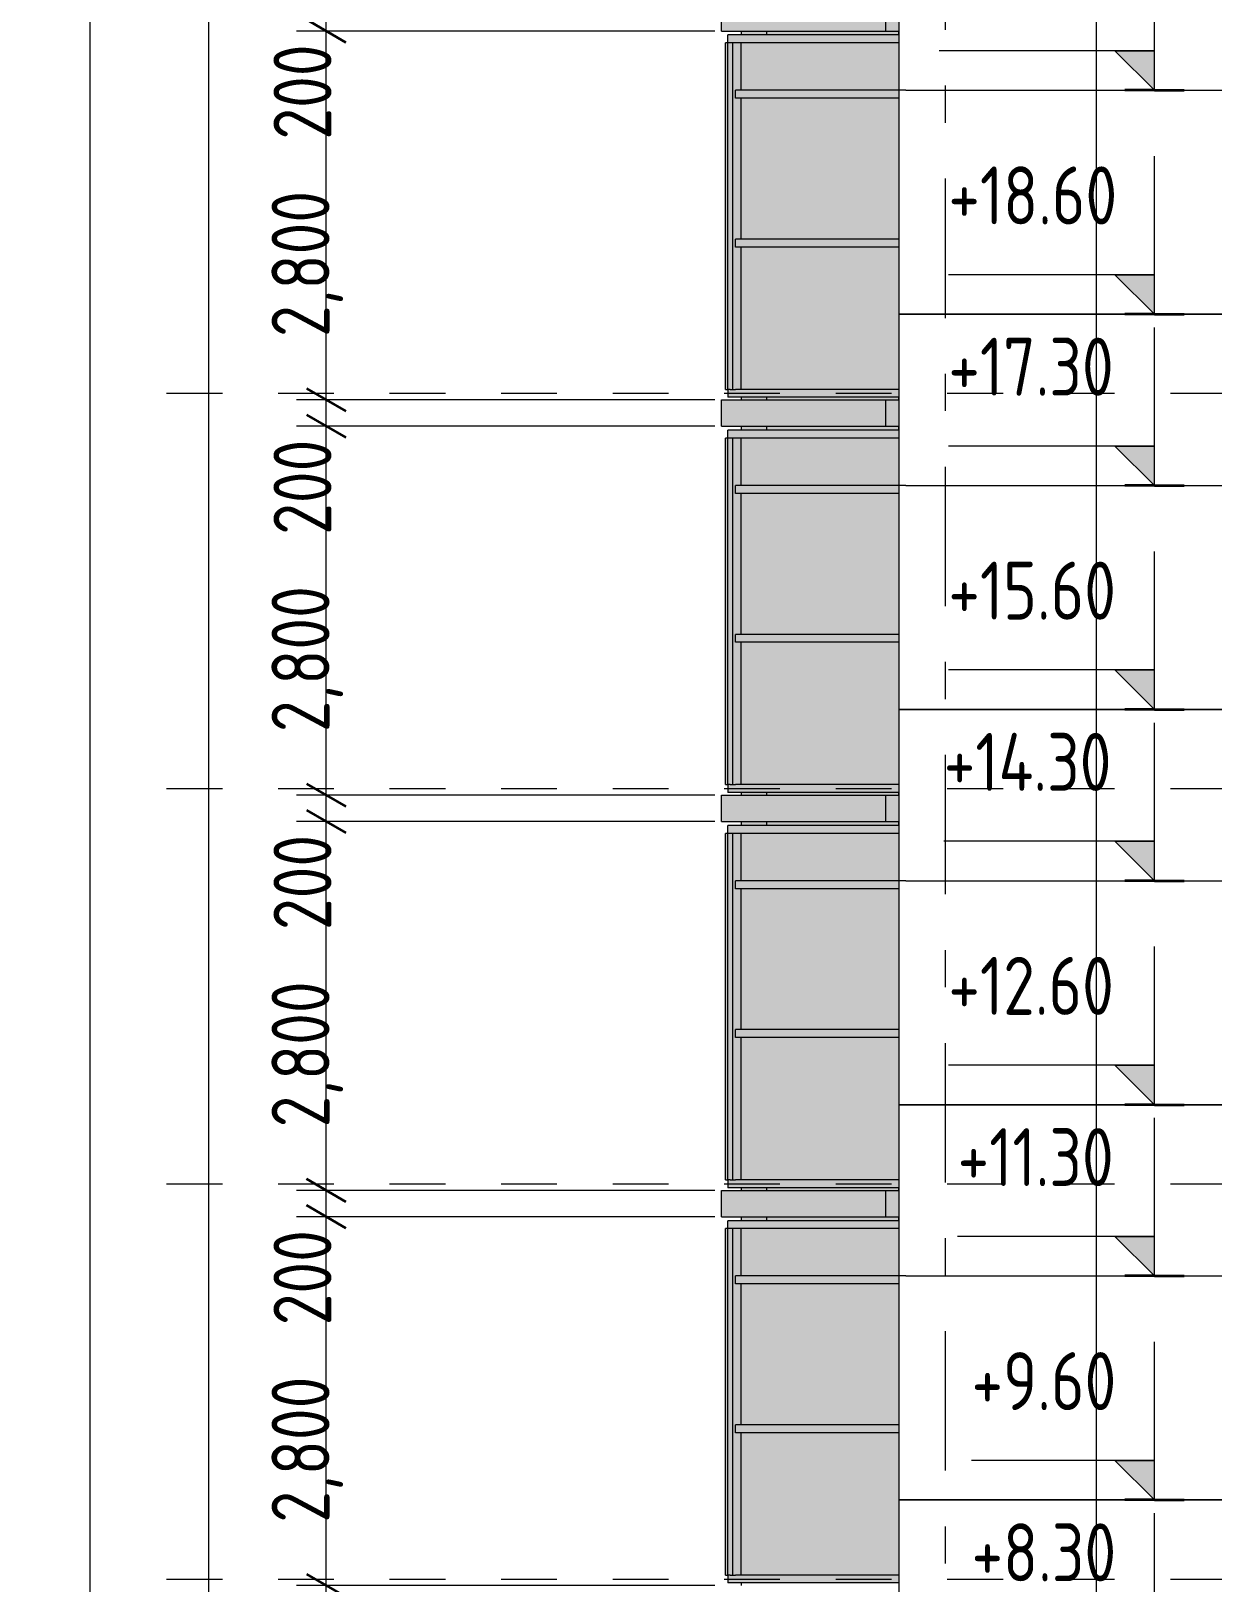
# Model space of a CAD drawing. Header units: millimetres. Extents: x 18162 to 7085488, y 72188 to 247925.
# Drawn here: x 5947017 to 5955990, y 100526 to 112306 of the extents above; entities that cross this region are included whole.
import ezdxf
from ezdxf.enums import TextEntityAlignment as Align

# ---------------------------------------------------------------- set-up
doc = ezdxf.new("R2010")
doc.units = ezdxf.units.MM
doc.header["$MEASUREMENT"] = 0
doc.linetypes.add('Dashed', pattern=[423.333333, 211.666667, -211.666667])
doc.linetypes.add('Double Dashed', pattern=[1093.611073, 529.166651, -211.666656, 141.111112, -211.666656])
for name, color, linetype in [('Finish - Wall', 7, 'Continuous'), ('Structural - Bearing', 7, 'Continuous'), ('Structural - Grid', 7, 'Continuous')]:
    doc.layers.add(name, color=color, linetype=linetype)
doc.styles.add('GENERATED_STYLE_3', font='', dxfattribs={"width": 0.8})
doc.styles.get('GENERATED_STYLE_3').set_extended_font_data('ISOCPEUR MON')
doc.dimstyles.new('GENERATED_STYLE__32', dxfattribs={"dimtxt": 440.00001, "dimasz": 228, "dimexe": 0.18, "dimexo": 50, "dimgap": 0, "dimtad": 1, "dimdec": 0, "dimzin": 0, "dimdsep": 46, "dimtxsty": 'GENERATED_STYLE_3', "dimblk": 'ARROWHEAD_2', "dimblk1": 'ARROWHEAD_2', "dimblk2": 'ARROWHEAD_2', "dimcen": 0.09, "dimclrd": 13, "dimclre": 13, "dimclrt": 13, "dimadec": 0, "dimazin": 0, "dimtfac": 1, "dimtdec": 4, "dimtmove": 0, "dimatfit": 3, "dimfxl": 1, "dimtolj": 1, "dimtzin": 0, "dimarcsym": 0})

# ---------------------------------------------------------------- blocks, each defined once
blk = doc.blocks.new('*X2803', base_point=(6050604, 91556))
at = {"layer": 'Structural - Bearing', "color": 8, "linetype": 'Continuous', "lineweight": 13}
for p, q in [((5953658, 102856), (5953608, 102856)), ((5953658, 101156), (5953608, 101156)), ((5953608, 101156), (5953658, 101156))]:
    blk.add_line(p, q, dxfattribs=at)
blk = doc.blocks.new('*X2804', base_point=(6050604, 91556))
at = {"layer": 'Structural - Bearing', "color": 8, "linetype": 'Continuous', "lineweight": 13}
for p, q in [((5955104, 103456), (5955104, 101156)), ((5956704, 103456), (5956704, 101156)), ((5953658, 102856), (5954604, 102856)), ((5954604, 102856), (5955104, 102856)), ((5955104, 102856), (5956204, 102856)), ((5956204, 102856), (5956704, 102856)), ((5956704, 102856), (5957558, 102856)), ((5953658, 101156), (5954604, 101156)), ((5954604, 101156), (5953658, 101156)), ((5955104, 101156), (5954604, 101156)), ((5954604, 101156), (5955104, 101156)), ((5955104, 101156), (5956204, 101156)), ((5955104, 101156), (5955104, 100556)), ((5956204, 101156), (5955104, 101156)), ((5956704, 101156), (5956204, 101156)), ((5956204, 101156), (5956704, 101156)), ((5956704, 101156), (5957558, 101156)), ((5956704, 101156), (5956704, 100556)), ((5957558, 101156), (5956704, 101156)), ((5955104, 100556), (5955104, 100456)), ((5956704, 100556), (5956704, 100456))]:
    blk.add_line(p, q, dxfattribs=at)
blk = doc.blocks.new('*X2807', base_point=(6050604, 91556))
at = {"layer": 'Structural - Bearing', "color": 8, "linetype": 'Continuous', "lineweight": 13}
for p, q in [((5953658, 105856), (5953608, 105856)), ((5953658, 104156), (5953608, 104156)), ((5953608, 104156), (5953658, 104156))]:
    blk.add_line(p, q, dxfattribs=at)
blk = doc.blocks.new('*X2808', base_point=(6050604, 91556))
at = {"layer": 'Structural - Bearing', "color": 8, "linetype": 'Continuous', "lineweight": 13}
for p, q in [((5955104, 106456), (5955104, 104156)), ((5956704, 106456), (5956704, 104156)), ((5953658, 105856), (5954604, 105856)), ((5954604, 105856), (5955104, 105856)), ((5955104, 105856), (5956204, 105856)), ((5956204, 105856), (5956704, 105856)), ((5956704, 105856), (5957558, 105856)), ((5953658, 104156), (5954604, 104156)), ((5954604, 104156), (5953658, 104156)), ((5955104, 104156), (5954604, 104156)), ((5954604, 104156), (5955104, 104156)), ((5955104, 104156), (5956204, 104156)), ((5955104, 104156), (5955104, 103556)), ((5956204, 104156), (5955104, 104156)), ((5956704, 104156), (5956204, 104156)), ((5956204, 104156), (5956704, 104156)), ((5956704, 104156), (5957558, 104156)), ((5956704, 104156), (5956704, 103556)), ((5957558, 104156), (5956704, 104156)), ((5955104, 103556), (5955104, 103456)), ((5956704, 103556), (5956704, 103456))]:
    blk.add_line(p, q, dxfattribs=at)
blk = doc.blocks.new('*X2811', base_point=(6050604, 91556))
at = {"layer": 'Structural - Bearing', "color": 8, "linetype": 'Continuous', "lineweight": 13}
for p, q in [((5953658, 108856), (5953608, 108856)), ((5953658, 107156), (5953608, 107156)), ((5953608, 107156), (5953658, 107156))]:
    blk.add_line(p, q, dxfattribs=at)
blk = doc.blocks.new('*X2812', base_point=(6050604, 91556))
at = {"layer": 'Structural - Bearing', "color": 8, "linetype": 'Continuous', "lineweight": 13}
for p, q in [((5955104, 109456), (5955104, 107156)), ((5956704, 109456), (5956704, 107156)), ((5953658, 108856), (5954604, 108856)), ((5954604, 108856), (5955104, 108856)), ((5955104, 108856), (5956204, 108856)), ((5956204, 108856), (5956704, 108856)), ((5956704, 108856), (5957558, 108856)), ((5953658, 107156), (5954604, 107156)), ((5954604, 107156), (5953658, 107156)), ((5955104, 107156), (5954604, 107156)), ((5954604, 107156), (5955104, 107156)), ((5955104, 107156), (5956204, 107156)), ((5955104, 107156), (5955104, 106556)), ((5956204, 107156), (5955104, 107156)), ((5956704, 107156), (5956204, 107156)), ((5956204, 107156), (5956704, 107156)), ((5956704, 107156), (5957558, 107156)), ((5956704, 107156), (5956704, 106556)), ((5957558, 107156), (5956704, 107156)), ((5955104, 106556), (5955104, 106456)), ((5956704, 106556), (5956704, 106456))]:
    blk.add_line(p, q, dxfattribs=at)
blk = doc.blocks.new('*X2815', base_point=(6050604, 91556))
at = {"layer": 'Structural - Bearing', "color": 8, "linetype": 'Continuous', "lineweight": 13}
for p, q in [((5953658, 111856), (5953608, 111856)), ((5953658, 110156), (5953608, 110156)), ((5953608, 110156), (5953658, 110156))]:
    blk.add_line(p, q, dxfattribs=at)
blk = doc.blocks.new('*X2816', base_point=(6050604, 91556))
at = {"layer": 'Structural - Bearing', "color": 8, "linetype": 'Continuous', "lineweight": 13}
for p, q in [((5955104, 112456), (5955104, 110156)), ((5956704, 112456), (5956704, 110156)), ((5953658, 111856), (5954604, 111856)), ((5954604, 111856), (5955104, 111856)), ((5955104, 111856), (5956204, 111856)), ((5956204, 111856), (5956704, 111856)), ((5956704, 111856), (5957558, 111856)), ((5953658, 110156), (5954604, 110156)), ((5954604, 110156), (5953658, 110156)), ((5955104, 110156), (5954604, 110156)), ((5954604, 110156), (5955104, 110156)), ((5955104, 110156), (5956204, 110156)), ((5955104, 110156), (5955104, 109556)), ((5956204, 110156), (5955104, 110156)), ((5956704, 110156), (5956204, 110156)), ((5956204, 110156), (5956704, 110156)), ((5956704, 110156), (5957558, 110156)), ((5956704, 110156), (5956704, 109556)), ((5957558, 110156), (5956704, 110156)), ((5955104, 109556), (5955104, 109456)), ((5956704, 109556), (5956704, 109456))]:
    blk.add_line(p, q, dxfattribs=at)
blk = doc.blocks.new('*X2829', base_point=(6050604, 91556))
at = {"layer": 'Structural - Bearing', "color": 7, "linetype": 'Continuous', "lineweight": 9}
blk.add_line((5953504, 103506), (5953504, 103306), dxfattribs=at)
blk = doc.blocks.new('*X2831', base_point=(6050604, 91556))
at = {"layer": 'Structural - Bearing', "color": 7, "linetype": 'Continuous', "lineweight": 9}
blk.add_line((5953504, 106506), (5953504, 106306), dxfattribs=at)
blk = doc.blocks.new('*X2833', base_point=(6050604, 91556))
at = {"layer": 'Structural - Bearing', "color": 7, "linetype": 'Continuous', "lineweight": 9}
blk.add_line((5953504, 109506), (5953504, 109306), dxfattribs=at)
blk = doc.blocks.new('*X2835', base_point=(6050604, 91556))
at = {"layer": 'Structural - Bearing', "color": 7, "linetype": 'Continuous', "lineweight": 9}
blk.add_line((5953504, 112506), (5953504, 112306), dxfattribs=at)
blk = doc.blocks.new('*D2942', base_point=(6050604, 91556))
at = {"color": 12, "linetype": 'Continuous', "lineweight": 35}
for p, q in [((5949108, 100593), (5949408, 100420)), ((5949108, 100393), (5949408, 100220))]:
    blk.add_line(p, q, dxfattribs=at)
at = {"color": 13, "linetype": 'Continuous', "lineweight": 13}
for p, q in [((5949258, 100306), (5949258, 100506)), ((5952208, 100306), (5949033, 100306))]:
    blk.add_line(p, q, dxfattribs=at)
blk = doc.blocks.new('ARROWHEAD_2')
at = {"color": 0, "linetype": 'Continuous', "lineweight": 0}
for p, q in [((-0.378, -0.655), (0.378, 0.655)), ((0, 0), (-1, 0))]:
    blk.add_line(p, q, dxfattribs=at)
blk = doc.blocks.new('*D2943', base_point=(6050604, 91556))
at = {"color": 12, "linetype": 'Continuous', "lineweight": 35}
for p, q in [((5949108, 103393), (5949408, 103220)), ((5949108, 100593), (5949408, 100420))]:
    blk.add_line(p, q, dxfattribs=at)
at = {"color": 13, "linetype": 'Continuous', "lineweight": 13}
for p, q in [((5952208, 103306), (5949033, 103306)), ((5949258, 100506), (5949258, 103306)), ((5952208, 100506), (5949033, 100506)), ((5949258, 100306), (5949258, 100506))]:
    blk.add_line(p, q, dxfattribs=at)
at = {"color": 13, "lineweight": 13, "char_height": 440, "attachment_point": 7, "rotation": 90, "style": 'GENERATED_STYLE_3'}
for s, insert in [('\\A1;{\\pql;\\fISOCPEUR MON|b0|i0|c0|p0;\\W0.800000;200}', (5949298, 102482)), ('\\A1;{\\pql;\\fISOCPEUR MON|b0|i0|c0|p0;\\W0.800000;2,800}', (5949386, 100984))]:
    blk.add_mtext(s, dxfattribs=dict(at, insert=insert))
blk = doc.blocks.new('*D2944', base_point=(6050604, 91556))
at = {"color": 13, "linetype": 'Continuous', "lineweight": 13}
for p, q in [((5949258, 103506), (5949258, 106306)), ((5952208, 103506), (5949033, 103506)), ((5949258, 103306), (5949258, 103506)), ((5952208, 103306), (5949033, 103306))]:
    blk.add_line(p, q, dxfattribs=at)
at = {"color": 12, "linetype": 'Continuous', "lineweight": 35}
for p, q in [((5949108, 103593), (5949408, 103420)), ((5949108, 103393), (5949408, 103220))]:
    blk.add_line(p, q, dxfattribs=at)
blk = doc.blocks.new('*D2945', base_point=(6050604, 91556))
at = {"color": 12, "linetype": 'Continuous', "lineweight": 35}
for p, q in [((5949108, 106393), (5949408, 106220)), ((5949108, 103593), (5949408, 103420))]:
    blk.add_line(p, q, dxfattribs=at)
at = {"color": 13, "linetype": 'Continuous', "lineweight": 13}
for p, q in [((5952208, 106306), (5949033, 106306)), ((5949258, 103506), (5949258, 106306))]:
    blk.add_line(p, q, dxfattribs=at)
at = {"color": 13, "lineweight": 13, "char_height": 440, "attachment_point": 7, "rotation": 90, "style": 'GENERATED_STYLE_3'}
for s, insert in [('\\A1;{\\pql;\\fISOCPEUR MON|b0|i0|c0|p0;\\W0.800000;200}', (5949298, 105482)), ('\\A1;{\\pql;\\fISOCPEUR MON|b0|i0|c0|p0;\\W0.800000;2,800}', (5949386, 103984))]:
    blk.add_mtext(s, dxfattribs=dict(at, insert=insert))
blk = doc.blocks.new('*D2946', base_point=(6050604, 91556))
at = {"color": 13, "linetype": 'Continuous', "lineweight": 13}
for p, q in [((5949258, 106506), (5949258, 109306)), ((5952208, 106506), (5949033, 106506)), ((5949258, 106306), (5949258, 106506)), ((5952208, 106306), (5949033, 106306))]:
    blk.add_line(p, q, dxfattribs=at)
at = {"color": 12, "linetype": 'Continuous', "lineweight": 35}
for p, q in [((5949108, 106593), (5949408, 106420)), ((5949108, 106393), (5949408, 106220))]:
    blk.add_line(p, q, dxfattribs=at)
blk = doc.blocks.new('*D2947', base_point=(6050604, 91556))
at = {"color": 12, "linetype": 'Continuous', "lineweight": 35}
for p, q in [((5949108, 109393), (5949408, 109220)), ((5949108, 106593), (5949408, 106420))]:
    blk.add_line(p, q, dxfattribs=at)
at = {"color": 13, "linetype": 'Continuous', "lineweight": 13}
for p, q in [((5952208, 109306), (5949033, 109306)), ((5949258, 106506), (5949258, 109306))]:
    blk.add_line(p, q, dxfattribs=at)
at = {"color": 13, "lineweight": 13, "char_height": 440, "attachment_point": 7, "rotation": 90, "style": 'GENERATED_STYLE_3'}
for s, insert in [('\\A1;{\\pql;\\fISOCPEUR MON|b0|i0|c0|p0;\\W0.800000;200}', (5949298, 108482)), ('\\A1;{\\pql;\\fISOCPEUR MON|b0|i0|c0|p0;\\W0.800000;2,800}', (5949386, 106984))]:
    blk.add_mtext(s, dxfattribs=dict(at, insert=insert))
blk = doc.blocks.new('*D2948', base_point=(6050604, 91556))
at = {"color": 12, "linetype": 'Continuous', "lineweight": 35}
for p, q in [((5949108, 109593), (5949408, 109420)), ((5949108, 109393), (5949408, 109220))]:
    blk.add_line(p, q, dxfattribs=at)
at = {"color": 13, "linetype": 'Continuous', "lineweight": 13}
for p, q in [((5952208, 109506), (5949033, 109506)), ((5949258, 109306), (5949258, 109506)), ((5952208, 109306), (5949033, 109306))]:
    blk.add_line(p, q, dxfattribs=at)
blk = doc.blocks.new('*D2949', base_point=(6050604, 91556))
at = {"color": 12, "linetype": 'Continuous', "lineweight": 35}
for p, q in [((5949108, 112393), (5949408, 112220)), ((5949108, 109593), (5949408, 109420))]:
    blk.add_line(p, q, dxfattribs=at)
at = {"color": 13, "linetype": 'Continuous', "lineweight": 13}
for p, q in [((5952208, 112306), (5949033, 112306)), ((5949258, 109506), (5949258, 112306)), ((5952208, 109506), (5949033, 109506))]:
    blk.add_line(p, q, dxfattribs=at)
at = {"color": 13, "lineweight": 13, "char_height": 440, "attachment_point": 7, "rotation": 90, "style": 'GENERATED_STYLE_3'}
for s, insert in [('\\A1;{\\pql;\\fISOCPEUR MON|b0|i0|c0|p0;\\W0.800000;200}', (5949298, 111482)), ('\\A1;{\\pql;\\fISOCPEUR MON|b0|i0|c0|p0;\\W0.800000;2,800}', (5949386, 109984))]:
    blk.add_mtext(s, dxfattribs=dict(at, insert=insert))
blk = doc.blocks.new('*D2950', base_point=(6050604, 91556))
at = {"color": 13, "linetype": 'Continuous', "lineweight": 13}
for p, q in [((5952208, 112506), (5949033, 112506)), ((5949258, 112306), (5949258, 112506)), ((5952208, 112306), (5949033, 112306))]:
    blk.add_line(p, q, dxfattribs=at)
at = {"color": 12, "linetype": 'Continuous', "lineweight": 35}
for p, q in [((5949108, 112593), (5949408, 112420)), ((5949108, 112393), (5949408, 112220))]:
    blk.add_line(p, q, dxfattribs=at)
blk = doc.blocks.new('*D2973', base_point=(6050604, 91556))
at = {"color": 13, "linetype": 'Continuous', "lineweight": 13}
for p, q in [((5948367, 97506), (5948367, 130306)), ((5952208, 97506), (5948142, 97506)), ((5948367, 97306), (5948367, 97506)), ((5952208, 97306), (5948142, 97306))]:
    blk.add_line(p, q, dxfattribs=at)
at = {"color": 12, "linetype": 'Continuous', "lineweight": 35}
for p, q in [((5948217, 97593), (5948517, 97420)), ((5948217, 97393), (5948517, 97220))]:
    blk.add_line(p, q, dxfattribs=at)
blk = doc.blocks.new('*D2974', base_point=(6050604, 91556))
at = {"color": 13, "linetype": 'Continuous', "lineweight": 13}
for p, q in [((5952208, 130306), (5948142, 130306)), ((5948367, 97506), (5948367, 130306))]:
    blk.add_line(p, q, dxfattribs=at)
at = {"color": 12, "linetype": 'Continuous', "lineweight": 35}
for p, q in [((5948217, 130393), (5948517, 130220)), ((5948217, 97593), (5948517, 97420))]:
    blk.add_line(p, q, dxfattribs=at)
at = {"color": 13, "lineweight": 13, "char_height": 440, "attachment_point": 7, "rotation": 90, "style": 'GENERATED_STYLE_3'}
for s, insert in [('\\A1;{\\pql;\\fISOCPEUR MON|b0|i0|c0|p0;\\W0.800000;200}', (5948407, 129482)), ('\\A1;{\\pql;\\fISOCPEUR MON|b0|i0|c0|p0;\\W0.800000;32,800}', (5948495, 112861))]:
    blk.add_mtext(s, dxfattribs=dict(at, insert=insert))
blk = doc.blocks.new('*D2980', base_point=(6050604, 91556))
at = {"color": 12, "linetype": 'Continuous', "lineweight": 35}
for p, q in [((5947317, 142093), (5947617, 141920)), ((5947317, 91223), (5947617, 91050))]:
    blk.add_line(p, q, dxfattribs=at)
at = {"color": 13, "linetype": 'Continuous', "lineweight": 13}
for p, q in [((5953558, 142006), (5947242, 142006)), ((5947467, 91136), (5947467, 142006)), ((5952208, 91136), (5947242, 91136)), ((5947467, 90989), (5947467, 91136))]:
    blk.add_line(p, q, dxfattribs=at)
at = {"color": 13, "lineweight": 13, "insert": (5947595, 115895), "char_height": 440, "attachment_point": 7, "rotation": 90, "style": 'GENERATED_STYLE_3'}
blk.add_mtext('\\A1;{\\pql;\\fISOCPEUR MON|b0|i0|c0|p0;\\W0.800000;50,870}', dxfattribs=at)
blk = doc.blocks.new('Standard grid marker[380]_3', base_point=(5953958, 151556))
at = {"layer": 'Structural - Grid', "color": 13, "linetype": 'Double Dashed', "lineweight": 13, "ltscale": 2}
blk.add_line((5953958, 150556), (5953958, 87056), dxfattribs=at)
at = {"layer": 'Structural - Grid', "color": 13, "lineweight": 13, "style": 'GENERATED_STYLE_3'}
blk.add_attdef('AC_MarkerText_1', text='', height=500, rotation=360, dxfattribs=at).set_placement((5953958, 85706), align=Align.TOP_CENTER)

msp = doc.modelspace()

# ---------------------------------------------------------------- hatches: boundary and pattern name
at = {"linetype": 'Continuous', "lineweight": 13}
for points in [[(5955546.2, 111856.2), (5955546.2, 112156.2), (5955246.2, 112156.2)], [(5955546.2, 110156.2), (5955546.2, 110456.2), (5955246.2, 110456.2)], [(5955546.2, 108856.2), (5955546.2, 109156.2), (5955246.2, 109156.2)], [(5955546.2, 107156.2), (5955546.2, 107456.2), (5955246.2, 107456.2)], [(5955546.2, 105856.2), (5955546.2, 106156.2), (5955246.2, 106156.2)], [(5955546.2, 104156.2), (5955546.2, 104456.2), (5955246.2, 104456.2)], [(5955546.2, 102856.2), (5955546.2, 103156.2), (5955246.2, 103156.2)], [(5955546.2, 101156.2), (5955546.2, 101456.2), (5955246.2, 101456.2)]]:
    msp.add_hatch(color=13, dxfattribs=at).paths.add_polyline_path(points)
at = {"layer": 'Finish - Wall', "linetype": 'Continuous', "lineweight": 0}
for points in [[(5952308.1, 112276.2), (5952308.1, 112216.2), (5953608.1, 112216.2), (5953608.1, 112276.2)], [(5952288.6, 112216.2), (5952288.6, 111826.2), (5952308.1, 111826.2), (5952308.1, 112216.2)], [(5952308.1, 111826.2), (5952315.7, 111826.2), (5952315.7, 112216.2), (5952308.1, 112216.2)], [(5952345.2, 112216.2), (5952315.7, 112216.2), (5952315.7, 111826.2), (5952345.2, 111826.2)], [(5952374.7, 112216.2), (5952345.2, 112216.2), (5952345.2, 111826.2), (5952364.7, 111826.2), (5952364.7, 111856.2), (5952374.7, 111856.2)], [(5952374.7, 112216.2), (5952374.7, 111856.2), (5952408.1, 111856.2), (5952408.1, 112216.2)], [(5952408.1, 112216.2), (5952408.1, 111856.2), (5953608.1, 111856.2), (5953608.1, 112216.2)], [(5952288.6, 111826.2), (5952288.6, 110696.2), (5952308.1, 110696.2), (5952308.1, 111826.2)], [(5952308.1, 110696.2), (5952315.7, 110696.2), (5952315.7, 111826.2), (5952308.1, 111826.2)], [(5952345.2, 111826.2), (5952315.7, 111826.2), (5952315.7, 110696.2), (5952345.2, 110696.2)], [(5952345.2, 111826.2), (5952345.2, 110696.2), (5952364.7, 110696.2), (5952364.7, 110726.2), (5952374.7, 110726.2), (5952374.7, 111796.2), (5952364.7, 111796.2), (5952364.7, 111826.2)], [(5952364.7, 111796.2), (5953608.1, 111796.2), (5953608.1, 111856.2), (5952364.7, 111856.2)], [(5952374.7, 111796.2), (5952374.7, 110726.2), (5952408.1, 110726.2), (5952408.1, 111796.2)], [(5952408.1, 111796.2), (5952408.1, 110726.2), (5953608.1, 110726.2), (5953608.1, 111796.2)], [(5952288.6, 109586.2), (5952308.1, 109586.2), (5952308.1, 110696.2), (5952288.6, 110696.2)], [(5952308.1, 109586.2), (5952315.7, 109586.2), (5952315.7, 110696.2), (5952308.1, 110696.2)], [(5952315.7, 109586.2), (5952345.2, 109586.2), (5952345.2, 110696.2), (5952315.7, 110696.2)], [(5952345.2, 109586.2), (5952374.7, 109586.2), (5952374.7, 110666.2), (5952364.7, 110666.2), (5952364.7, 110696.2), (5952345.2, 110696.2)], [(5952364.7, 110666.2), (5953608.1, 110666.2), (5953608.1, 110726.2), (5952364.7, 110726.2)], [(5952374.7, 110666.2), (5952374.7, 109586.2), (5952408.1, 109586.2), (5952408.1, 110666.2)], [(5952408.1, 110666.2), (5952408.1, 109586.2), (5953608.1, 109586.2), (5953608.1, 110666.2)], [(5952308.1, 109526.2), (5953608.1, 109526.2), (5953608.1, 109586.2), (5952308.1, 109586.2)], [(5952288.6, 109216.2), (5952288.6, 108826.2), (5952308.1, 108826.2), (5952308.1, 109216.2)], [(5952308.1, 109276.2), (5952308.1, 109216.2), (5953608.1, 109216.2), (5953608.1, 109276.2)], [(5952308.1, 108826.2), (5952315.7, 108826.2), (5952315.7, 109216.2), (5952308.1, 109216.2)], [(5952345.2, 109216.2), (5952315.7, 109216.2), (5952315.7, 108826.2), (5952345.2, 108826.2)], [(5952374.7, 109216.2), (5952345.2, 109216.2), (5952345.2, 108826.2), (5952364.7, 108826.2), (5952364.7, 108856.2), (5952374.7, 108856.2)], [(5952374.7, 109216.2), (5952374.7, 108856.2), (5952408.1, 108856.2), (5952408.1, 109216.2)], [(5952408.1, 109216.2), (5952408.1, 108856.2), (5953608.1, 108856.2), (5953608.1, 109216.2)], [(5953608.1, 108856.2), (5952364.7, 108856.2), (5952364.7, 108796.2), (5953608.1, 108796.2)], [(5952288.6, 108826.2), (5952288.6, 107696.2), (5952308.1, 107696.2), (5952308.1, 108826.2)], [(5952308.1, 107696.2), (5952315.7, 107696.2), (5952315.7, 108826.2), (5952308.1, 108826.2)], [(5952345.2, 108826.2), (5952315.7, 108826.2), (5952315.7, 107696.2), (5952345.2, 107696.2)], [(5952345.2, 108826.2), (5952345.2, 107696.2), (5952364.7, 107696.2), (5952364.7, 107726.2), (5952374.7, 107726.2), (5952374.7, 108796.2), (5952364.7, 108796.2), (5952364.7, 108826.2)], [(5952374.7, 108796.2), (5952374.7, 107726.2), (5952408.1, 107726.2), (5952408.1, 108796.2)], [(5952408.1, 107726.2), (5953608.1, 107726.2), (5953608.1, 108796.2), (5952408.1, 108796.2)], [(5952288.6, 106586.2), (5952308.1, 106586.2), (5952308.1, 107696.2), (5952288.6, 107696.2)], [(5952308.1, 106586.2), (5952315.7, 106586.2), (5952315.7, 107696.2), (5952308.1, 107696.2)], [(5952315.7, 106586.2), (5952345.2, 106586.2), (5952345.2, 107696.2), (5952315.7, 107696.2)], [(5952345.2, 107696.2), (5952345.2, 106586.2), (5952374.7, 106586.2), (5952374.7, 107666.2), (5952364.7, 107666.2), (5952364.7, 107696.2)], [(5952364.7, 107666.2), (5953608.1, 107666.2), (5953608.1, 107726.2), (5952364.7, 107726.2)], [(5952374.7, 107666.2), (5952374.7, 106586.2), (5952408.1, 106586.2), (5952408.1, 107666.2)], [(5952408.1, 107666.2), (5952408.1, 106586.2), (5953608.1, 106586.2), (5953608.1, 107666.2)], [(5953608.1, 106586.2), (5952308.1, 106586.2), (5952308.1, 106526.2), (5953608.1, 106526.2)], [(5952308.1, 106216.2), (5953608.1, 106216.2), (5953608.1, 106276.2), (5952308.1, 106276.2)], [(5952288.6, 106216.2), (5952288.6, 105826.2), (5952308.1, 105826.2), (5952308.1, 106216.2)], [(5952308.1, 105826.2), (5952315.7, 105826.2), (5952315.7, 106216.2), (5952308.1, 106216.2)], [(5952345.2, 106216.2), (5952315.7, 106216.2), (5952315.7, 105826.2), (5952345.2, 105826.2)], [(5952345.2, 105826.2), (5952364.7, 105826.2), (5952364.7, 105856.2), (5952374.7, 105856.2), (5952374.7, 106216.2), (5952345.2, 106216.2)], [(5952374.7, 106216.2), (5952374.7, 105856.2), (5952408.1, 105856.2), (5952408.1, 106216.2)], [(5952408.1, 105856.2), (5953608.1, 105856.2), (5953608.1, 106216.2), (5952408.1, 106216.2)], [(5952288.6, 105826.2), (5952288.6, 104696.2), (5952308.1, 104696.2), (5952308.1, 105826.2)], [(5952308.1, 104696.2), (5952315.7, 104696.2), (5952315.7, 105826.2), (5952308.1, 105826.2)], [(5952345.2, 105826.2), (5952315.7, 105826.2), (5952315.7, 104696.2), (5952345.2, 104696.2)], [(5952345.2, 104696.2), (5952364.7, 104696.2), (5952364.7, 104726.2), (5952374.7, 104726.2), (5952374.7, 105796.2), (5952364.7, 105796.2), (5952364.7, 105826.2), (5952345.2, 105826.2)], [(5953608.1, 105856.2), (5952364.7, 105856.2), (5952364.7, 105796.2), (5953608.1, 105796.2)], [(5952374.7, 105796.2), (5952374.7, 104726.2), (5952408.1, 104726.2), (5952408.1, 105796.2)], [(5952408.1, 105796.2), (5952408.1, 104726.2), (5953608.1, 104726.2), (5953608.1, 105796.2)], [(5953608.1, 104726.2), (5952364.7, 104726.2), (5952364.7, 104666.2), (5953608.1, 104666.2)], [(5952288.6, 103586.2), (5952308.1, 103586.2), (5952308.1, 104696.2), (5952288.6, 104696.2)], [(5952308.1, 103586.2), (5952315.7, 103586.2), (5952315.7, 104696.2), (5952308.1, 104696.2)], [(5952315.7, 103586.2), (5952345.2, 103586.2), (5952345.2, 104696.2), (5952315.7, 104696.2)], [(5952345.2, 103586.2), (5952374.7, 103586.2), (5952374.7, 104666.2), (5952364.7, 104666.2), (5952364.7, 104696.2), (5952345.2, 104696.2)], [(5952374.7, 104666.2), (5952374.7, 103586.2), (5952408.1, 103586.2), (5952408.1, 104666.2)], [(5952408.1, 103586.2), (5953608.1, 103586.2), (5953608.1, 104666.2), (5952408.1, 104666.2)], [(5953608.1, 103586.2), (5952308.1, 103586.2), (5952308.1, 103526.2), (5953608.1, 103526.2)], [(5952288.6, 103216.2), (5952288.6, 102826.2), (5952308.1, 102826.2), (5952308.1, 103216.2)], [(5952308.1, 103216.2), (5953608.1, 103216.2), (5953608.1, 103276.2), (5952308.1, 103276.2)], [(5952308.1, 102826.2), (5952315.7, 102826.2), (5952315.7, 103216.2), (5952308.1, 103216.2)], [(5952345.2, 103216.2), (5952315.7, 103216.2), (5952315.7, 102826.2), (5952345.2, 102826.2)], [(5952374.7, 103216.2), (5952345.2, 103216.2), (5952345.2, 102826.2), (5952364.7, 102826.2), (5952364.7, 102856.2), (5952374.7, 102856.2)], [(5952374.7, 103216.2), (5952374.7, 102856.2), (5952408.1, 102856.2), (5952408.1, 103216.2)], [(5952408.1, 103216.2), (5952408.1, 102856.2), (5953608.1, 102856.2), (5953608.1, 103216.2)], [(5952364.7, 102796.2), (5953608.1, 102796.2), (5953608.1, 102856.2), (5952364.7, 102856.2)], [(5952288.6, 102826.2), (5952288.6, 101696.2), (5952308.1, 101696.2), (5952308.1, 102826.2)], [(5952308.1, 101696.2), (5952315.7, 101696.2), (5952315.7, 102826.2), (5952308.1, 102826.2)], [(5952345.2, 102826.2), (5952315.7, 102826.2), (5952315.7, 101696.2), (5952345.2, 101696.2)], [(5952345.2, 101696.2), (5952364.7, 101696.2), (5952364.7, 101726.2), (5952374.7, 101726.2), (5952374.7, 102796.2), (5952364.7, 102796.2), (5952364.7, 102826.2), (5952345.2, 102826.2)], [(5952374.7, 102796.2), (5952374.7, 101726.2), (5952408.1, 101726.2), (5952408.1, 102796.2)], [(5952408.1, 102796.2), (5952408.1, 101726.2), (5953608.1, 101726.2), (5953608.1, 102796.2)], [(5952288.6, 100586.2), (5952308.1, 100586.2), (5952308.1, 101696.2), (5952288.6, 101696.2)], [(5952308.1, 100586.2), (5952315.7, 100586.2), (5952315.7, 101696.2), (5952308.1, 101696.2)], [(5952315.7, 100586.2), (5952345.2, 100586.2), (5952345.2, 101696.2), (5952315.7, 101696.2)], [(5952345.2, 100586.2), (5952374.7, 100586.2), (5952374.7, 101666.2), (5952364.7, 101666.2), (5952364.7, 101696.2), (5952345.2, 101696.2)], [(5953608.1, 101726.2), (5952364.7, 101726.2), (5952364.7, 101666.2), (5953608.1, 101666.2)], [(5952374.7, 101666.2), (5952374.7, 100586.2), (5952408.1, 100586.2), (5952408.1, 101666.2)], [(5952408.1, 101666.2), (5952408.1, 100586.2), (5953608.1, 100586.2), (5953608.1, 101666.2)], [(5952308.1, 100526.2), (5953608.1, 100526.2), (5953608.1, 100586.2), (5952308.1, 100586.2)]]:
    msp.add_hatch(color=49, dxfattribs=at).paths.add_polyline_path(points)
at = {"layer": 'Structural - Bearing', "linetype": 'Continuous', "lineweight": 0}
for points in [[(5952258.1, 112506.2), (5952258.1, 112306.2), (5953608.1, 112306.2), (5953608.1, 112506.2)], [(5952408.1, 112306.2), (5952408.1, 112276.2), (5953608.1, 112276.2), (5953608.1, 112306.2)], [(5952258.1, 109506.2), (5952258.1, 109306.2), (5953608.1, 109306.2), (5953608.1, 109506.2)], [(5952408.1, 109526.2), (5952408.1, 109506.2), (5953608.1, 109506.2), (5953608.1, 109526.2)], [(5952408.1, 109306.2), (5952408.1, 109276.2), (5953608.1, 109276.2), (5953608.1, 109306.2)], [(5952258.1, 106506.2), (5952258.1, 106306.2), (5953608.1, 106306.2), (5953608.1, 106506.2)], [(5952408.1, 106526.2), (5952408.1, 106506.2), (5953608.1, 106506.2), (5953608.1, 106526.2)], [(5952408.1, 106306.2), (5952408.1, 106276.2), (5953608.1, 106276.2), (5953608.1, 106306.2)], [(5952258.1, 103506.2), (5952258.1, 103306.2), (5953608.1, 103306.2), (5953608.1, 103506.2)], [(5952408.1, 103506.2), (5953608.1, 103506.2), (5953608.1, 103526.2), (5952408.1, 103526.2)], [(5952408.1, 103276.2), (5953608.1, 103276.2), (5953608.1, 103306.2), (5952408.1, 103306.2)]]:
    msp.add_hatch(color=49, dxfattribs=at).paths.add_polyline_path(points)
at = {"layer": 'Structural - Bearing', "linetype": 'Continuous', "lineweight": 9}
h = msp.add_hatch(dxfattribs=at)
h.set_pattern_fill('Grid_100x100_0003', style=0, pattern_type=2)
h.set_pattern_definition([(180, (6050603.8, 91556.2), (0, 1000), []), (90, (6050603.8, 91556.2), (1000, 0), [])])
h.paths.add_polyline_path([(5952408.1, 112306.2), (5952408.1, 112276.2), (5953608.1, 112276.2), (5953608.1, 112306.2)])
h = msp.add_hatch(dxfattribs=at)
h.set_pattern_fill('Grid_100x100_0003', style=0, pattern_type=2)
h.set_pattern_definition([(180, (6050603.8, 91556.2), (0, 1000), []), (90, (6050603.8, 91556.2), (1000, 0), [])])
h.paths.add_polyline_path([(5952408.1, 109526.2), (5952408.1, 109506.2), (5953608.1, 109506.2), (5953608.1, 109526.2)])
h = msp.add_hatch(dxfattribs=at)
h.set_pattern_fill('Grid_100x100_0003', style=0, pattern_type=2)
h.set_pattern_definition([(180, (6050603.8, 91556.2), (0, 1000), []), (90, (6050603.8, 91556.2), (1000, 0), [])])
h.paths.add_polyline_path([(5952408.1, 109306.2), (5952408.1, 109276.2), (5953608.1, 109276.2), (5953608.1, 109306.2)])
h = msp.add_hatch(dxfattribs=at)
h.set_pattern_fill('Grid_100x100_0003', style=0, pattern_type=2)
h.set_pattern_definition([(180, (6050603.8, 91556.2), (0, 1000), []), (90, (6050603.8, 91556.2), (1000, 0), [])])
h.paths.add_polyline_path([(5952408.1, 106526.2), (5952408.1, 106506.2), (5953608.1, 106506.2), (5953608.1, 106526.2)])
h = msp.add_hatch(dxfattribs=at)
h.set_pattern_fill('Grid_100x100_0003', style=0, pattern_type=2)
h.set_pattern_definition([(180, (6050603.8, 91556.2), (0, 1000), []), (90, (6050603.8, 91556.2), (1000, 0), [])])
h.paths.add_polyline_path([(5952408.1, 106306.2), (5952408.1, 106276.2), (5953608.1, 106276.2), (5953608.1, 106306.2)])
h = msp.add_hatch(dxfattribs=at)
h.set_pattern_fill('Grid_100x100_0003', style=0, pattern_type=2)
h.set_pattern_definition([(180, (6050603.8, 91556.2), (0, 1000), []), (90, (6050603.8, 91556.2), (1000, 0), [])])
h.paths.add_polyline_path([(5952408.1, 103506.2), (5953608.1, 103506.2), (5953608.1, 103526.2), (5952408.1, 103526.2)])
h = msp.add_hatch(dxfattribs=at)
h.set_pattern_fill('Grid_100x100_0003', style=0, pattern_type=2)
h.set_pattern_definition([(180, (6050603.8, 91556.2), (0, 1000), []), (90, (6050603.8, 91556.2), (1000, 0), [])])
h.paths.add_polyline_path([(5952408.1, 103276.2), (5953608.1, 103276.2), (5953608.1, 103306.2), (5952408.1, 103306.2)])

# ---------------------------------------------------------------- linework, layer by layer
at = {"color": 13, "linetype": 'Continuous', "lineweight": 13}
for p, q in [((5955546.2, 111856.2), (5955546.2, 113056.2)), ((5955546.2, 112156.2), (5953911.3, 112156.2)), ((5955546.2, 111856.2), (5955246.2, 112156.2)), ((5955246.2, 112156.2), (5955546.2, 112156.2)), ((5955546.2, 110156.2), (5955546.2, 111356.2)), ((5955546.2, 110456.2), (5953981.5, 110456.2)), ((5955546.2, 110156.2), (5955246.2, 110456.2)), ((5955246.2, 110456.2), (5955546.2, 110456.2)), ((5955546.2, 108856.2), (5955546.2, 110056.2)), ((5955546.2, 109156.2), (5953981.5, 109156.2)), ((5955546.2, 108856.2), (5955246.2, 109156.2)), ((5955246.2, 109156.2), (5955546.2, 109156.2)), ((5955546.2, 107156.2), (5955546.2, 108356.2)), ((5955546.2, 107456.2), (5953981.5, 107456.2)), ((5955546.2, 107156.2), (5955246.2, 107456.2)), ((5955246.2, 107456.2), (5955546.2, 107456.2)), ((5955546.2, 105856.2), (5955546.2, 107056.2)), ((5955546.2, 106156.2), (5953946.4, 106156.2)), ((5955546.2, 105856.2), (5955246.2, 106156.2)), ((5955246.2, 106156.2), (5955546.2, 106156.2)), ((5955546.2, 104156.2), (5955546.2, 105356.2)), ((5955546.2, 104456.2), (5953981.5, 104456.2)), ((5955546.2, 104156.2), (5955246.2, 104456.2)), ((5955246.2, 104456.2), (5955546.2, 104456.2)), ((5955546.2, 102856.2), (5955546.2, 104056.2)), ((5955546.2, 103156.2), (5954051.8, 103156.2)), ((5955546.2, 102856.2), (5955246.2, 103156.2)), ((5955246.2, 103156.2), (5955546.2, 103156.2)), ((5955546.2, 101156.2), (5955546.2, 102356.2)), ((5955546.2, 101456.2), (5954157.2, 101456.2)), ((5955546.2, 101156.2), (5955246.2, 101456.2)), ((5955246.2, 101456.2), (5955546.2, 101456.2)), ((5955546.2, 99856.2), (5955546.2, 101056.2))]:
    msp.add_line(p, q, dxfattribs=at)
at = {"color": 12, "linetype": 'Continuous', "lineweight": 35}
for p, q in [((5955546.2, 111856.2), (5955321.2, 111856.2)), ((5955546.2, 111856.2), (5955771.2, 111856.2)), ((5955546.2, 110156.2), (5955321.2, 110156.2)), ((5955546.2, 110156.2), (5955771.2, 110156.2)), ((5955546.2, 108856.2), (5955321.2, 108856.2)), ((5955546.2, 108856.2), (5955771.2, 108856.2)), ((5955546.2, 107156.2), (5955321.2, 107156.2)), ((5955546.2, 107156.2), (5955771.2, 107156.2)), ((5955546.2, 105856.2), (5955321.2, 105856.2)), ((5955546.2, 105856.2), (5955771.2, 105856.2)), ((5955546.2, 104156.2), (5955321.2, 104156.2)), ((5955546.2, 104156.2), (5955771.2, 104156.2)), ((5955546.2, 102856.2), (5955321.2, 102856.2)), ((5955546.2, 102856.2), (5955771.2, 102856.2)), ((5955546.2, 101156.2), (5955321.2, 101156.2)), ((5955546.2, 101156.2), (5955771.2, 101156.2))]:
    msp.add_line(p, q, dxfattribs=at)
at = {"color": 8, "linetype": 'Dashed', "lineweight": 13, "ltscale": 2}
for p, q in [((5948046.5, 109556.2), (5978885, 109556.2)), ((5948046.5, 106556.2), (5978885, 106556.2)), ((5948046.5, 103556.2), (5978885, 103556.2)), ((5948046.5, 100556.2), (5978885, 100556.2))]:
    msp.add_line(p, q, dxfattribs=at)
at = {"layer": 'Finish - Wall', "color": 7, "linetype": 'Continuous', "lineweight": 9}
for p, q in [((5952308.1, 112216.2), (5952308.1, 112276.2)), ((5953608.1, 112276.2), (5952308.1, 112276.2)), ((5952308.1, 112216.2), (5952288.6, 112216.2)), ((5952288.6, 111826.2), (5952288.6, 112216.2)), ((5952308.1, 111826.2), (5952308.1, 112216.2)), ((5952325.7, 112216.2), (5952308.1, 112216.2)), ((5952345.2, 112216.2), (5952325.7, 112216.2)), ((5952364.7, 112216.2), (5952345.2, 112216.2)), ((5952345.2, 111826.2), (5952345.2, 112216.2)), ((5953608.1, 112216.2), (5952364.7, 112216.2)), ((5952408.1, 111856.2), (5952408.1, 112216.2)), ((5952288.6, 110696.2), (5952288.6, 111826.2)), ((5952308.1, 110696.2), (5952308.1, 111826.2)), ((5952345.2, 110696.2), (5952345.2, 111826.2)), ((5952364.7, 111796.2), (5952364.7, 111856.2)), ((5953608.1, 111856.2), (5952364.7, 111856.2)), ((5953608.1, 111796.2), (5952364.7, 111796.2)), ((5952408.1, 110726.2), (5952408.1, 111796.2)), ((5952288.6, 109586.2), (5952288.6, 110696.2)), ((5952308.1, 109586.2), (5952308.1, 110696.2)), ((5952345.2, 109586.2), (5952345.2, 110696.2)), ((5952364.7, 110666.2), (5952364.7, 110726.2)), ((5953608.1, 110726.2), (5952364.7, 110726.2)), ((5953608.1, 110666.2), (5952364.7, 110666.2)), ((5952408.1, 109586.2), (5952408.1, 110666.2)), ((5952288.6, 109586.2), (5952308.1, 109586.2)), ((5952308.1, 109586.2), (5952308.1, 109526.2)), ((5952325.7, 109586.2), (5952308.1, 109586.2)), ((5952325.7, 109586.2), (5952345.2, 109586.2)), ((5952345.2, 109586.2), (5952364.7, 109586.2)), ((5953608.1, 109586.2), (5952364.7, 109586.2)), ((5953608.1, 109526.2), (5952308.1, 109526.2)), ((5952308.1, 109216.2), (5952288.6, 109216.2)), ((5952288.6, 108826.2), (5952288.6, 109216.2)), ((5952308.1, 109216.2), (5952308.1, 109276.2)), ((5953608.1, 109276.2), (5952308.1, 109276.2)), ((5952308.1, 108826.2), (5952308.1, 109216.2)), ((5952325.7, 109216.2), (5952308.1, 109216.2)), ((5952345.2, 109216.2), (5952325.7, 109216.2)), ((5952364.7, 109216.2), (5952345.2, 109216.2)), ((5952345.2, 108826.2), (5952345.2, 109216.2)), ((5953608.1, 109216.2), (5952364.7, 109216.2)), ((5952408.1, 108856.2), (5952408.1, 109216.2)), ((5952364.7, 108796.2), (5952364.7, 108856.2)), ((5953608.1, 108856.2), (5952364.7, 108856.2)), ((5952288.6, 107696.2), (5952288.6, 108826.2)), ((5952308.1, 107696.2), (5952308.1, 108826.2)), ((5952345.2, 107696.2), (5952345.2, 108826.2)), ((5953608.1, 108796.2), (5952364.7, 108796.2)), ((5952408.1, 107726.2), (5952408.1, 108796.2)), ((5952288.6, 106586.2), (5952288.6, 107696.2)), ((5952308.1, 106586.2), (5952308.1, 107696.2)), ((5952345.2, 106586.2), (5952345.2, 107696.2)), ((5952364.7, 107666.2), (5952364.7, 107726.2)), ((5953608.1, 107726.2), (5952364.7, 107726.2)), ((5953608.1, 107666.2), (5952364.7, 107666.2)), ((5952408.1, 106586.2), (5952408.1, 107666.2)), ((5952288.6, 106586.2), (5952308.1, 106586.2)), ((5952308.1, 106586.2), (5952308.1, 106526.2)), ((5952325.7, 106586.2), (5952308.1, 106586.2)), ((5953608.1, 106526.2), (5952308.1, 106526.2)), ((5952325.7, 106586.2), (5952345.2, 106586.2)), ((5952345.2, 106586.2), (5952364.7, 106586.2)), ((5953608.1, 106586.2), (5952364.7, 106586.2)), ((5952308.1, 106216.2), (5952308.1, 106276.2)), ((5953608.1, 106276.2), (5952308.1, 106276.2)), ((5952308.1, 106216.2), (5952288.6, 106216.2)), ((5952288.6, 105826.2), (5952288.6, 106216.2)), ((5952308.1, 105826.2), (5952308.1, 106216.2)), ((5952325.7, 106216.2), (5952308.1, 106216.2)), ((5952345.2, 106216.2), (5952325.7, 106216.2)), ((5952364.7, 106216.2), (5952345.2, 106216.2)), ((5952345.2, 105826.2), (5952345.2, 106216.2)), ((5953608.1, 106216.2), (5952364.7, 106216.2)), ((5952408.1, 105856.2), (5952408.1, 106216.2)), ((5952288.6, 104696.2), (5952288.6, 105826.2)), ((5952308.1, 104696.2), (5952308.1, 105826.2)), ((5952345.2, 104696.2), (5952345.2, 105826.2)), ((5952364.7, 105796.2), (5952364.7, 105856.2)), ((5953608.1, 105856.2), (5952364.7, 105856.2)), ((5953608.1, 105796.2), (5952364.7, 105796.2)), ((5952408.1, 104726.2), (5952408.1, 105796.2)), ((5952364.7, 104666.2), (5952364.7, 104726.2)), ((5953608.1, 104726.2), (5952364.7, 104726.2)), ((5952288.6, 103586.2), (5952288.6, 104696.2)), ((5952308.1, 103586.2), (5952308.1, 104696.2)), ((5952345.2, 103586.2), (5952345.2, 104696.2)), ((5953608.1, 104666.2), (5952364.7, 104666.2)), ((5952408.1, 103586.2), (5952408.1, 104666.2)), ((5952288.6, 103586.2), (5952308.1, 103586.2)), ((5952308.1, 103586.2), (5952308.1, 103526.2)), ((5952325.7, 103586.2), (5952308.1, 103586.2)), ((5952325.7, 103586.2), (5952345.2, 103586.2)), ((5952345.2, 103586.2), (5952364.7, 103586.2)), ((5953608.1, 103586.2), (5952364.7, 103586.2)), ((5953608.1, 103526.2), (5952308.1, 103526.2)), ((5952308.1, 103216.2), (5952288.6, 103216.2)), ((5952288.6, 102826.2), (5952288.6, 103216.2)), ((5952308.1, 103216.2), (5952308.1, 103276.2)), ((5953608.1, 103276.2), (5952308.1, 103276.2)), ((5952308.1, 102826.2), (5952308.1, 103216.2)), ((5952325.7, 103216.2), (5952308.1, 103216.2)), ((5952345.2, 103216.2), (5952325.7, 103216.2)), ((5952364.7, 103216.2), (5952345.2, 103216.2)), ((5952345.2, 102826.2), (5952345.2, 103216.2)), ((5953608.1, 103216.2), (5952364.7, 103216.2)), ((5952408.1, 102856.2), (5952408.1, 103216.2)), ((5952364.7, 102796.2), (5952364.7, 102856.2)), ((5953608.1, 102856.2), (5952364.7, 102856.2)), ((5952288.6, 101696.2), (5952288.6, 102826.2)), ((5952308.1, 101696.2), (5952308.1, 102826.2)), ((5952345.2, 101696.2), (5952345.2, 102826.2)), ((5953608.1, 102796.2), (5952364.7, 102796.2)), ((5952408.1, 101726.2), (5952408.1, 102796.2)), ((5952288.6, 100586.2), (5952288.6, 101696.2)), ((5952308.1, 100586.2), (5952308.1, 101696.2)), ((5952345.2, 100586.2), (5952345.2, 101696.2)), ((5952364.7, 101666.2), (5952364.7, 101726.2)), ((5953608.1, 101726.2), (5952364.7, 101726.2)), ((5953608.1, 101666.2), (5952364.7, 101666.2)), ((5952408.1, 100586.2), (5952408.1, 101666.2)), ((5952288.6, 100586.2), (5952308.1, 100586.2)), ((5952308.1, 100586.2), (5952308.1, 100526.2)), ((5952325.7, 100586.2), (5952308.1, 100586.2)), ((5953608.1, 100526.2), (5952308.1, 100526.2)), ((5952325.7, 100586.2), (5952345.2, 100586.2)), ((5952345.2, 100586.2), (5952364.7, 100586.2)), ((5953608.1, 100586.2), (5952364.7, 100586.2))]:
    msp.add_line(p, q, dxfattribs=at)
at = {"layer": 'Structural - Bearing', "color": 7, "linetype": 'Continuous', "lineweight": 13}
for p, q in [((5952258.1, 112306.2), (5952258.1, 112506.2)), ((5953608.1, 109456.2), (5953608.1, 112456.2)), ((5952258.1, 112306.2), (5953608.1, 112306.2)), ((5952408.1, 112306.2), (5952408.1, 112276.2)), ((5952258.1, 109506.2), (5953608.1, 109506.2)), ((5952258.1, 109306.2), (5952258.1, 109506.2)), ((5952408.1, 109526.2), (5952408.1, 109506.2)), ((5953608.1, 106456.2), (5953608.1, 109456.2)), ((5952258.1, 109306.2), (5953608.1, 109306.2)), ((5952408.1, 109306.2), (5952408.1, 109276.2)), ((5952258.1, 106506.2), (5953608.1, 106506.2)), ((5952258.1, 106306.2), (5952258.1, 106506.2)), ((5952408.1, 106526.2), (5952408.1, 106506.2)), ((5953608.1, 103456.2), (5953608.1, 106456.2)), ((5952258.1, 106306.2), (5953608.1, 106306.2)), ((5952408.1, 106306.2), (5952408.1, 106276.2)), ((5952258.1, 103506.2), (5953608.1, 103506.2)), ((5952258.1, 103306.2), (5952258.1, 103506.2)), ((5952408.1, 103526.2), (5952408.1, 103506.2)), ((5953608.1, 100456.2), (5953608.1, 103456.2)), ((5952258.1, 103306.2), (5953608.1, 103306.2)), ((5952408.1, 103306.2), (5952408.1, 103276.2)), ((5952408.1, 100526.2), (5952408.1, 100506.2))]:
    msp.add_line(p, q, dxfattribs=at)

# ---------------------------------------------------------------- block references
at = {"layer": 'Structural - Bearing', "lineweight": 0}
for name in ['*X2835', '*X2816', '*X2815', '*X2833', '*X2812', '*X2811', '*X2831', '*X2808', '*X2807', '*X2829', '*X2804', '*X2803']:
    msp.add_blockref(name, (6050603.8, 91556.2), dxfattribs=at)
at = {"layer": 'Structural - Grid', "color": 13, "linetype": 'Continuous', "lineweight": 13}
msp.add_blockref('Standard grid marker[380]_3', (5953958.1, 151556.2), dxfattribs=at)

# ---------------------------------------------------------------- texts
at = {"color": 13, "lineweight": 13, "char_height": 440, "attachment_point": 7, "style": 'GENERATED_STYLE_3'}
for s, insert in [('\\A1;{\\pql;\\fISOCPEUR MON|b0|i0|c0|p0;\\W0.800000;+18.60}', (5953981.5, 110838.4)), ('\\A1;{\\pql;\\fISOCPEUR MON|b0|i0|c0|p0;\\W0.800000;+17.30}', (5953981.5, 109538.4)), ('\\A1;{\\pql;\\fISOCPEUR MON|b0|i0|c0|p0;\\W0.800000;+15.60}', (5953981.5, 107838.4)), ('\\A1;{\\pql;\\fISOCPEUR MON|b0|i0|c0|p0;\\W0.800000;+14.30}', (5953946.4, 106538.4)), ('\\A1;{\\pql;\\fISOCPEUR MON|b0|i0|c0|p0;\\W0.800000;+12.60}', (5953981.5, 104838.4)), ('\\A1;{\\pql;\\fISOCPEUR MON|b0|i0|c0|p0;\\W0.800000;+11.30}', (5954051.8, 103538.4)), ('\\A1;{\\pql;\\fISOCPEUR MON|b0|i0|c0|p0;\\W0.800000;+9.60}', (5954157.2, 101838.4)), ('\\A1;{\\pql;\\fISOCPEUR MON|b0|i0|c0|p0;\\W0.800000;+8.30}', (5954157.2, 100538.4))]:
    msp.add_mtext(s, dxfattribs=dict(at, insert=insert))

# ---------------------------------------------------------------- dimensions: what is measured, and where the dimension line sits
at = {"color": 13, "linetype": 'Continuous', "lineweight": 13}
for base, p1, p2, picture, middle in [((5947467.3, 142006.2), (5952258.1, 91136.2), (5953608.1, 142006.2), '*D2980', (5947159.3, 116799.4)), ((5948367.3, 130306.2), (5952833.1, 97506.2), (5952873.2, 130306.2), '*D2974', (5948059.3, 113765.6)), ((5948367.3, 97506.2), (5952833.1, 97306.2), (5952833.1, 97506.2), '*D2973', (5948059.3, 96984)), ((5949258.1, 112506.2), (5952933.1, 112306.2), (5952933.1, 112506.2), '*D2950', (5948950.1, 111984)), ((5949258.1, 112306.2), (5952933.1, 109506.2), (5952933.1, 112306.2), '*D2949', (5948950.1, 110721.1)), ((5949258.1, 109506.2), (5952933.1, 109306.2), (5952933.1, 109506.2), '*D2948', (5948950.1, 108984)), ((5949258.1, 109306.2), (5952933.1, 106506.2), (5952933.1, 109306.2), '*D2947', (5948950.1, 107721.1)), ((5949258.1, 106506.2), (5952933.1, 106306.2), (5952933.1, 106506.2), '*D2946', (5948950.1, 105984)), ((5949258.1, 106306.2), (5952933.1, 103506.2), (5952933.1, 106306.2), '*D2945', (5948950.1, 104721.1)), ((5949258.1, 103506.2), (5952933.1, 103306.2), (5952933.1, 103506.2), '*D2944', (5948950.1, 102984)), ((5949258.1, 103306.2), (5952933.1, 100506.2), (5952933.1, 103306.2), '*D2943', (5948950.1, 101721.1)), ((5949258.1, 100506.2), (5952933.1, 100306.2), (5952933.1, 100506.2), '*D2942', (5948950.1, 99984))]:
    dim = msp.add_linear_dim(base=base, p1=p1, p2=p2, angle=90, dimstyle='GENERATED_STYLE__32', dxfattribs=at)
    dim.commit()
    dim.dimension.update_dxf_attribs({"geometry": picture, "text_midpoint": middle, "dimtype": 160, "text_rotation": 90})

doc.saveas('drawing.dxf')
